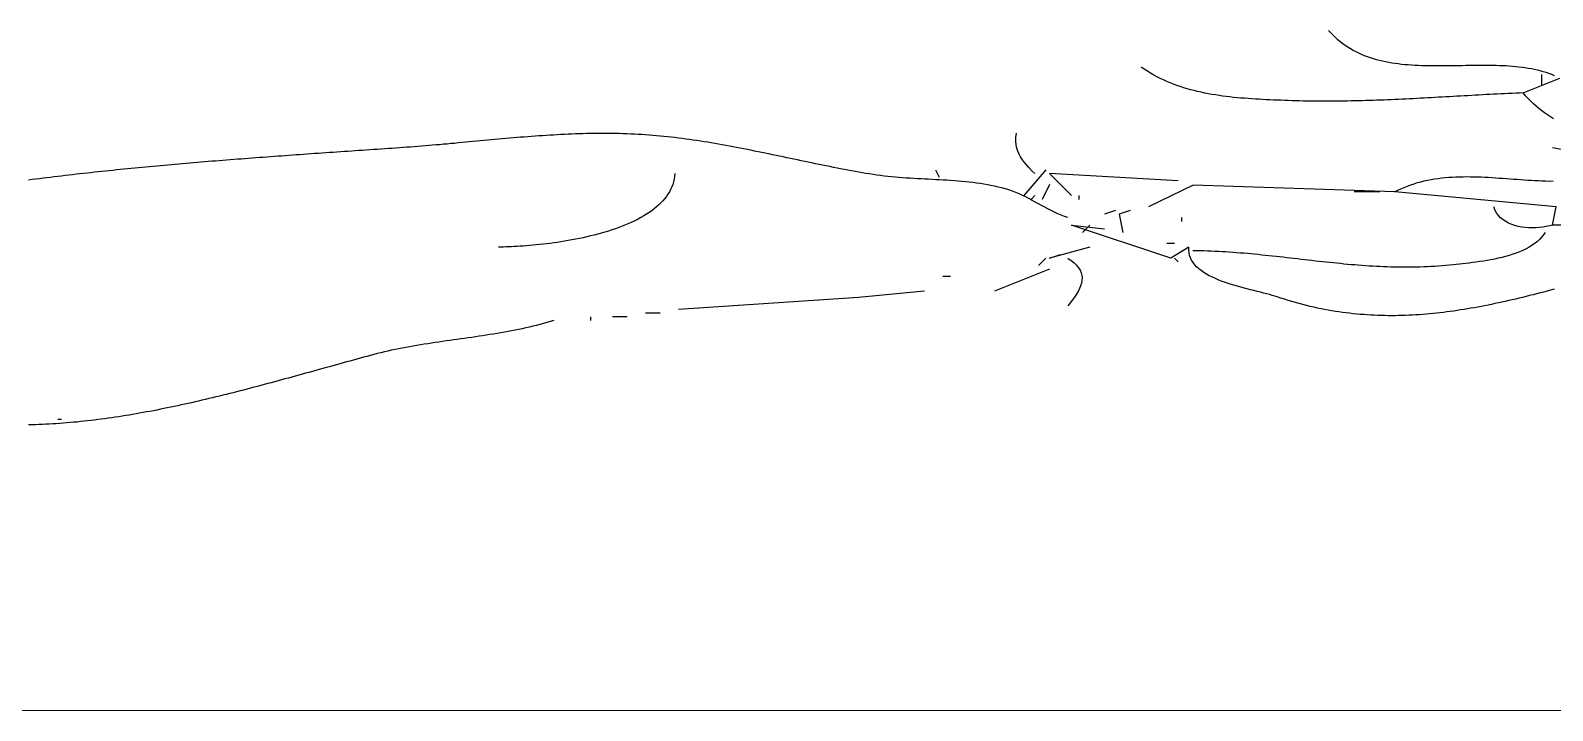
# Model space of a CAD drawing. Header units: millimetres. Extents: x 0 to 171, y 0 to 100.
# Drawn here: x 82.36 to 116.74, y 0 to 15.37 of the extents above; entities that cross this region are included whole.
import ezdxf

# ---------------------------------------------------------------- set-up
doc = ezdxf.new("R2010")
doc.units = ezdxf.units.MM
doc.layers.add('cut', color=7, linetype='CONTINUOUS', lineweight=0)
doc.layers.add('Gravur', color=7, linetype='CONTINUOUS')

msp = doc.modelspace()

# ---------------------------------------------------------------- linework, layer by layer
at = {"layer": 'cut'}
msp.add_line((171.046, 0), (0, 0), dxfattribs=at)
at = {"layer": 'Gravur'}
for points in [[(116.787, 14.343), (116.724, 14.368), (116.661, 14.391), (116.597, 14.413), (116.532, 14.433), (116.466, 14.451), (116.399, 14.468), (116.331, 14.483), (116.263, 14.497), (116.194, 14.509), (116.124, 14.52), (116.053, 14.53), (115.982, 14.539), (115.91, 14.546), (115.838, 14.553), (115.765, 14.559), (115.692, 14.563), (115.618, 14.567), (115.543, 14.57), (115.468, 14.573), (115.393, 14.574), (115.318, 14.575), (115.242, 14.576), (115.166, 14.576), (115.089, 14.576), (115.013, 14.575), (114.936, 14.574), (114.859, 14.573), (114.781, 14.572), (114.704, 14.57), (114.627, 14.569), (114.549, 14.567), (114.472, 14.566), (114.395, 14.565), (114.317, 14.564), (114.24, 14.563), (114.163, 14.563), (114.086, 14.563), (114.009, 14.563), (113.932, 14.565), (113.856, 14.566), (113.78, 14.569), (113.704, 14.572), (113.629, 14.575), (113.554, 14.58), (113.479, 14.586), (113.405, 14.592), (113.331, 14.6), (113.258, 14.608), (113.185, 14.618), (113.113, 14.629), (113.042, 14.642), (112.971, 14.655), (112.9, 14.671), (112.831, 14.687), (112.762, 14.705), (112.694, 14.725), (112.627, 14.746), (112.56, 14.77), (112.494, 14.794), (112.43, 14.821), (112.366, 14.85), (112.303, 14.88), (112.241, 14.913), (112.18, 14.948), (112.12, 14.985), (112.061, 15.024), (112.004, 15.066), (111.947, 15.109), (111.892, 15.156), (111.838, 15.204), (111.785, 15.256), (111.733, 15.309), (111.682, 15.366)], [(116.079, 13.956), (115.995, 13.952), (115.911, 13.948), (115.827, 13.944), (115.743, 13.94), (115.659, 13.936), (115.576, 13.932), (115.492, 13.928), (115.409, 13.924), (115.326, 13.919), (115.243, 13.915), (115.159, 13.91), (115.076, 13.906), (114.994, 13.901), (114.911, 13.896), (114.828, 13.892), (114.745, 13.887), (114.663, 13.882), (114.58, 13.878), (114.498, 13.873), (114.415, 13.868), (114.333, 13.864), (114.25, 13.859), (114.168, 13.855), (114.086, 13.85), (114.003, 13.846), (113.921, 13.841), (113.839, 13.837), (113.757, 13.832), (113.674, 13.828), (113.592, 13.824), (113.51, 13.82), (113.428, 13.816), (113.346, 13.812), (113.264, 13.808), (113.181, 13.805), (113.099, 13.801), (113.017, 13.798), (112.935, 13.794), (112.852, 13.791), (112.77, 13.788), (112.688, 13.785), (112.605, 13.783), (112.523, 13.78), (112.44, 13.778), (112.358, 13.776), (112.275, 13.774), (112.192, 13.772), (112.11, 13.771), (112.027, 13.769), (111.944, 13.768), (111.861, 13.767), (111.778, 13.767), (111.695, 13.766), (111.612, 13.766), (111.528, 13.766), (111.445, 13.767), (111.361, 13.767), (111.278, 13.768), (111.194, 13.77), (111.11, 13.771), (111.026, 13.773), (110.942, 13.775), (110.858, 13.778), (110.773, 13.78), (110.689, 13.783), (110.604, 13.787), (110.522, 13.79), (110.441, 13.794), (110.358, 13.797), (110.276, 13.801), (110.194, 13.806), (110.112, 13.81), (110.029, 13.815), (109.947, 13.82), (109.864, 13.826), (109.782, 13.832), (109.7, 13.839), (109.617, 13.846), (109.535, 13.854), (109.453, 13.863), (109.371, 13.873), (109.289, 13.884), (109.208, 13.895), (109.127, 13.908), (109.045, 13.921), (108.965, 13.936), (108.884, 13.951), (108.804, 13.968), (108.725, 13.986), (108.645, 14.006), (108.566, 14.026), (108.488, 14.048), (108.41, 14.072), (108.333, 14.097), (108.256, 14.124), (108.179, 14.152), (108.104, 14.182), (108.028, 14.214), (107.954, 14.247), (107.88, 14.283), (107.807, 14.32), (107.734, 14.359), (107.663, 14.4), (107.592, 14.444), (107.521, 14.489), (107.452, 14.536)], [(116.767, 13.37), (116.698, 13.412), (116.63, 13.456), (116.563, 13.502), (116.497, 13.55), (116.433, 13.601), (116.37, 13.654), (116.309, 13.709), (116.249, 13.766), (116.19, 13.827), (116.134, 13.89), (116.079, 13.956), (116.908, 14.288)], [(116.494, 14.371), (116.494, 14.122)], [(105.793, 11.136), (105.716, 11.163), (105.639, 11.193), (105.564, 11.225), (105.49, 11.259), (105.417, 11.295), (105.344, 11.332), (105.272, 11.371), (105.201, 11.41), (105.129, 11.449), (105.057, 11.488), (104.986, 11.527), (104.913, 11.566), (104.841, 11.603), (104.767, 11.639), (104.693, 11.673), (104.617, 11.705), (104.541, 11.735), (104.463, 11.762), (104.383, 11.786), (104.302, 11.808), (104.22, 11.828), (104.139, 11.846), (104.057, 11.863), (103.975, 11.879), (103.892, 11.893), (103.81, 11.906), (103.727, 11.918), (103.645, 11.929), (103.562, 11.938), (103.479, 11.947), (103.396, 11.955), (103.313, 11.962), (103.23, 11.969), (103.146, 11.975), (103.063, 11.98), (102.979, 11.985), (102.896, 11.99), (102.812, 11.994), (102.729, 11.999), (102.645, 12.003), (102.562, 12.007), (102.478, 12.011), (102.395, 12.016), (102.311, 12.02), (102.228, 12.025), (102.144, 12.03), (102.061, 12.036), (101.977, 12.043), (101.894, 12.05), (101.811, 12.057), (101.728, 12.066), (101.645, 12.076), (101.562, 12.086), (101.479, 12.098), (101.397, 12.11), (101.315, 12.124), (101.233, 12.137), (101.151, 12.151), (101.069, 12.166), (100.988, 12.18), (100.906, 12.195), (100.824, 12.21), (100.743, 12.225), (100.661, 12.241), (100.58, 12.257), (100.499, 12.273), (100.417, 12.289), (100.336, 12.305), (100.255, 12.321), (100.174, 12.338), (100.093, 12.355), (100.012, 12.371), (99.931, 12.388), (99.85, 12.405), (99.769, 12.422), (99.688, 12.439), (99.607, 12.456), (99.526, 12.474), (99.445, 12.491), (99.364, 12.508), (99.283, 12.525), (99.202, 12.542), (99.121, 12.559), (99.04, 12.576), (98.959, 12.593), (98.878, 12.609), (98.797, 12.626), (98.716, 12.642), (98.635, 12.659), (98.554, 12.675), (98.473, 12.691), (98.391, 12.707), (98.31, 12.723), (98.229, 12.738), (98.147, 12.753), (98.066, 12.768), (97.985, 12.783), (97.903, 12.797), (97.822, 12.811), (97.74, 12.825), (97.658, 12.839), (97.576, 12.852), (97.495, 12.865), (97.413, 12.877), (97.331, 12.89), (97.248, 12.901), (97.166, 12.913), (97.084, 12.924), (97.001, 12.934), (96.919, 12.944), (96.836, 12.954), (96.754, 12.963), (96.671, 12.972), (96.588, 12.98), (96.505, 12.987), (96.421, 12.995), (96.338, 13.001), (96.255, 13.007), (96.171, 13.013), (96.087, 13.017), (96.003, 13.022), (95.92, 13.026), (95.836, 13.029), (95.752, 13.032), (95.669, 13.034), (95.585, 13.036), (95.502, 13.037), (95.419, 13.038), (95.335, 13.038), (95.252, 13.038), (95.169, 13.038), (95.085, 13.037), (95.002, 13.035), (94.919, 13.034), (94.836, 13.032), (94.753, 13.029), (94.67, 13.027), (94.587, 13.023), (94.504, 13.02), (94.421, 13.016), (94.339, 13.012), (94.256, 13.008), (94.173, 13.003), (94.09, 12.998), (94.007, 12.993), (93.925, 12.988), (93.842, 12.982), (93.759, 12.976), (93.677, 12.97), (93.594, 12.964), (93.511, 12.957), (93.429, 12.951), (93.346, 12.944), (93.263, 12.937), (93.181, 12.93), (93.098, 12.923), (93.016, 12.915), (92.933, 12.908), (92.85, 12.9), (92.768, 12.893), (92.685, 12.885), (92.603, 12.877), (92.52, 12.87), (92.437, 12.862), (92.355, 12.854), (92.272, 12.846), (92.189, 12.839), (92.107, 12.831), (92.024, 12.823), (91.941, 12.815), (91.858, 12.808), (91.775, 12.8), (91.693, 12.793), (91.61, 12.785), (91.527, 12.778), (91.444, 12.771), (91.361, 12.764), (91.278, 12.757), (91.195, 12.75), (91.112, 12.743), (91.029, 12.737), (90.946, 12.731), (90.862, 12.725), (90.779, 12.719), (90.696, 12.713), (90.612, 12.708), (90.529, 12.702), (90.445, 12.696), (90.362, 12.691), (90.278, 12.685), (90.195, 12.679), (90.112, 12.674), (90.028, 12.668), (89.945, 12.662), (89.862, 12.657), (89.778, 12.651), (89.695, 12.645), (89.612, 12.639), (89.529, 12.634), (89.445, 12.628), (89.362, 12.622), (89.279, 12.617), (89.196, 12.611), (89.112, 12.605), (89.029, 12.6), (88.946, 12.594), (88.863, 12.588), (88.78, 12.582), (88.697, 12.576), (88.614, 12.571), (88.531, 12.565), (88.447, 12.559), (88.364, 12.553), (88.281, 12.547), (88.198, 12.541), (88.115, 12.535), (88.032, 12.529), (87.949, 12.523), (87.866, 12.517), (87.783, 12.511), (87.7, 12.505), (87.617, 12.499), (87.534, 12.493), (87.451, 12.487), (87.368, 12.48), (87.285, 12.474), (87.203, 12.468), (87.12, 12.461), (87.037, 12.455), (86.954, 12.448), (86.871, 12.442), (86.788, 12.435), (86.705, 12.429), (86.622, 12.422), (86.539, 12.416), (86.457, 12.409), (86.374, 12.402), (86.291, 12.395), (86.208, 12.388), (86.125, 12.381), (86.042, 12.375), (85.96, 12.367), (85.877, 12.36), (85.794, 12.353), (85.711, 12.346), (85.628, 12.339), (85.546, 12.331), (85.463, 12.324), (85.38, 12.317), (85.297, 12.309), (85.214, 12.301), (85.132, 12.294), (85.049, 12.286), (84.966, 12.278), (84.883, 12.27), (84.801, 12.262), (84.718, 12.254), (84.635, 12.246), (84.552, 12.238), (84.47, 12.23), (84.387, 12.221), (84.304, 12.213), (84.221, 12.205), (84.138, 12.196), (84.056, 12.187), (83.973, 12.179), (83.89, 12.17), (83.807, 12.161), (83.725, 12.152), (83.642, 12.143), (83.559, 12.134), (83.476, 12.124), (83.394, 12.115), (83.311, 12.105), (83.228, 12.096), (83.145, 12.086), (83.062, 12.076), (82.98, 12.067), (82.897, 12.057), (82.814, 12.047), (82.731, 12.036), (82.649, 12.026), (82.566, 12.016), (82.483, 12.005), (82.4, 11.995), (82.317, 11.984)], [(105.047, 12.131), (104.983, 12.197), (104.923, 12.261), (104.866, 12.322), (104.814, 12.384), (104.767, 12.445), (104.726, 12.508), (104.691, 12.572), (104.662, 12.639), (104.64, 12.709), (104.625, 12.784), (104.619, 12.864), (104.621, 12.95), (104.632, 13.043)], [(118.484, 12.38), (116.742, 12.712)], [(96.917, 12.131), (96.911, 12.068), (96.901, 12.006), (96.887, 11.946), (96.868, 11.887), (96.847, 11.83), (96.821, 11.774), (96.793, 11.719), (96.76, 11.667), (96.725, 11.615), (96.686, 11.565), (96.645, 11.516), (96.6, 11.469), (96.553, 11.423), (96.502, 11.379), (96.45, 11.336), (96.394, 11.294), (96.337, 11.253), (96.277, 11.214), (96.215, 11.175), (96.15, 11.139), (96.084, 11.103), (96.016, 11.068), (95.946, 11.035), (95.874, 11.003), (95.801, 10.972), (95.727, 10.942), (95.651, 10.914), (95.574, 10.886), (95.496, 10.859), (95.417, 10.834), (95.336, 10.809), (95.255, 10.786), (95.174, 10.763), (95.092, 10.742), (95.009, 10.722), (94.926, 10.702), (94.843, 10.684), (94.759, 10.666), (94.676, 10.649), (94.592, 10.633), (94.509, 10.618), (94.426, 10.604), (94.343, 10.591), (94.261, 10.578), (94.18, 10.567), (94.099, 10.556), (94.019, 10.545), (93.94, 10.536), (93.862, 10.527), (93.785, 10.519), (93.709, 10.512), (93.635, 10.505), (93.562, 10.499), (93.49, 10.494), (93.421, 10.489), (93.353, 10.485), (93.287, 10.482), (93.223, 10.479), (93.161, 10.476), (93.101, 10.475), (93.043, 10.473), (92.988, 10.472), (92.936, 10.472)], [(102.807, 12.214), (102.89, 12.048)], [(105.295, 12.214), (104.798, 11.633)], [(108.282, 11.965), (105.378, 12.131), (105.876, 11.633)], [(119.894, 10.97), (116.742, 10.97), (116.825, 11.384), (113.176, 11.716), (113.246, 11.754), (113.318, 11.789), (113.391, 11.821), (113.464, 11.851), (113.539, 11.879), (113.614, 11.904), (113.689, 11.928), (113.766, 11.949), (113.843, 11.967), (113.92, 11.984), (113.998, 11.999), (114.077, 12.013), (114.156, 12.024), (114.236, 12.034), (114.316, 12.042), (114.396, 12.049), (114.477, 12.054), (114.558, 12.058), (114.639, 12.061), (114.72, 12.062), (114.802, 12.063), (114.884, 12.062), (114.966, 12.061), (115.048, 12.059), (115.13, 12.056), (115.212, 12.052), (115.294, 12.048), (115.376, 12.043), (115.458, 12.038), (115.539, 12.032), (115.621, 12.026), (115.702, 12.02), (115.783, 12.014), (115.863, 12.008), (115.944, 12.002), (116.024, 11.996), (116.103, 11.99), (116.182, 11.985), (116.261, 11.98), (116.339, 11.976), (116.417, 11.972), (116.494, 11.968), (116.581, 11.966), (116.669, 11.964), (116.755, 11.965)], [(105.378, 11.882), (105.212, 11.55)], [(113.176, 11.716), (108.624, 11.87), (107.618, 11.384)], [(112.844, 11.716), (112.263, 11.716)], [(105.047, 11.633), (104.964, 11.55)], [(106.042, 11.633), (106.042, 11.55)], [(116.742, 10.97), (116.674, 10.951), (116.601, 10.935), (116.526, 10.922), (116.448, 10.912), (116.368, 10.907), (116.288, 10.904), (116.207, 10.906), (116.127, 10.912), (116.047, 10.923), (115.969, 10.938), (115.893, 10.958), (115.82, 10.982), (115.75, 11.012), (115.685, 11.048), (115.624, 11.089), (115.569, 11.135), (115.52, 11.188), (115.477, 11.247), (115.442, 11.312), (115.415, 11.384)], [(106.871, 11.301), (106.623, 11.218)], [(107.203, 11.301), (106.954, 11.218), (107.037, 10.804)], [(108.364, 11.136), (108.364, 11.053)], [(116.775, 9.519), (116.696, 9.498), (116.617, 9.477), (116.538, 9.456), (116.459, 9.435), (116.38, 9.415), (116.301, 9.395), (116.222, 9.375), (116.144, 9.355), (116.065, 9.336), (115.987, 9.317), (115.909, 9.298), (115.83, 9.28), (115.752, 9.262), (115.674, 9.244), (115.596, 9.227), (115.518, 9.21), (115.441, 9.193), (115.363, 9.177), (115.285, 9.161), (115.207, 9.146), (115.13, 9.131), (115.052, 9.116), (114.974, 9.102), (114.897, 9.088), (114.819, 9.075), (114.742, 9.062), (114.664, 9.05), (114.587, 9.038), (114.509, 9.026), (114.432, 9.016), (114.354, 9.005), (114.276, 8.996), (114.199, 8.986), (114.121, 8.978), (114.044, 8.97), (113.966, 8.962), (113.888, 8.955), (113.81, 8.949), (113.733, 8.943), (113.655, 8.938), (113.577, 8.934), (113.499, 8.93), (113.421, 8.927), (113.343, 8.924), (113.264, 8.923), (113.186, 8.921), (113.108, 8.921), (113.029, 8.921), (112.951, 8.922), (112.872, 8.924), (112.793, 8.927), (112.714, 8.93), (112.635, 8.934), (112.556, 8.939), (112.477, 8.945), (112.397, 8.951), (112.318, 8.958), (112.238, 8.966), (112.158, 8.975), (112.078, 8.985), (111.998, 8.996), (111.917, 9.007), (111.837, 9.019), (111.756, 9.033), (111.675, 9.047), (111.594, 9.062), (111.513, 9.078), (111.432, 9.095), (111.35, 9.113), (111.268, 9.131), (111.186, 9.151), (111.104, 9.172), (111.021, 9.194), (110.938, 9.216), (110.855, 9.24), (110.772, 9.265), (110.689, 9.291), (110.605, 9.318), (110.521, 9.346), (110.468, 9.363), (110.41, 9.38), (110.348, 9.397), (110.283, 9.415), (110.215, 9.432), (110.143, 9.45), (110.069, 9.469), (109.994, 9.488), (109.916, 9.507), (109.837, 9.527), (109.757, 9.549), (109.677, 9.571), (109.596, 9.594), (109.515, 9.618), (109.435, 9.643), (109.356, 9.669), (109.279, 9.697), (109.203, 9.727), (109.129, 9.758), (109.058, 9.79), (108.989, 9.825), (108.924, 9.861), (108.862, 9.899), (108.804, 9.939), (108.751, 9.981), (108.703, 10.026), (108.659, 10.072), (108.621, 10.121), (108.589, 10.173), (108.563, 10.227), (108.544, 10.284), (108.532, 10.344), (108.527, 10.406), (108.53, 10.472), (108.116, 10.223), (105.876, 10.97), (106.623, 10.887)], [(106.291, 10.97), (106.125, 10.804)], [(116.576, 10.804), (116.539, 10.746), (116.495, 10.692), (116.447, 10.641), (116.395, 10.593), (116.338, 10.549), (116.277, 10.507), (116.212, 10.467), (116.144, 10.431), (116.073, 10.397), (115.999, 10.365), (115.923, 10.335), (115.845, 10.308), (115.765, 10.283), (115.683, 10.26), (115.601, 10.238), (115.517, 10.219), (115.433, 10.201), (115.349, 10.184), (115.265, 10.169), (115.182, 10.156), (115.099, 10.143), (115.018, 10.131), (114.937, 10.121), (114.859, 10.111), (114.782, 10.102), (114.708, 10.094), (114.637, 10.086), (114.568, 10.078), (114.503, 10.071), (114.418, 10.062), (114.334, 10.054), (114.25, 10.046), (114.166, 10.04), (114.082, 10.034), (113.998, 10.029), (113.915, 10.025), (113.831, 10.022), (113.748, 10.019), (113.665, 10.017), (113.583, 10.015), (113.5, 10.014), (113.417, 10.014), (113.335, 10.015), (113.253, 10.016), (113.171, 10.018), (113.089, 10.02), (113.007, 10.022), (112.925, 10.026), (112.843, 10.029), (112.762, 10.034), (112.68, 10.038), (112.599, 10.043), (112.517, 10.049), (112.436, 10.055), (112.355, 10.061), (112.274, 10.067), (112.193, 10.074), (112.112, 10.081), (112.031, 10.089), (111.95, 10.097), (111.869, 10.105), (111.789, 10.113), (111.708, 10.121), (111.627, 10.13), (111.547, 10.139), (111.466, 10.147), (111.385, 10.156), (111.305, 10.166), (111.224, 10.175), (111.143, 10.184), (111.063, 10.193), (110.982, 10.203), (110.901, 10.212), (110.821, 10.221), (110.74, 10.23), (110.659, 10.24), (110.578, 10.249), (110.497, 10.258), (110.416, 10.267), (110.335, 10.275), (110.254, 10.284), (110.173, 10.292), (110.092, 10.3), (110.011, 10.308), (109.93, 10.316), (109.848, 10.323), (109.767, 10.331), (109.685, 10.337), (109.603, 10.344), (109.522, 10.35), (109.44, 10.356), (109.358, 10.361), (109.276, 10.366), (109.193, 10.371), (109.111, 10.375), (109.028, 10.379), (108.946, 10.382), (108.863, 10.384), (108.78, 10.386), (108.697, 10.388), (108.613, 10.389)], [(106.291, 10.472), (105.378, 10.223), (105.627, 10.306)], [(108.199, 10.555), (108.033, 10.555)], [(105.378, 9.974), (104.134, 9.477)], [(105.295, 10.223), (105.129, 10.057)], [(105.793, 10.223), (105.871, 10.17), (105.937, 10.116), (105.992, 10.061), (106.036, 10.005), (106.07, 9.949), (106.094, 9.891), (106.108, 9.833), (106.114, 9.775), (106.111, 9.715), (106.1, 9.655), (106.082, 9.594), (106.058, 9.532), (106.026, 9.469), (105.989, 9.406), (105.947, 9.342), (105.9, 9.277), (105.848, 9.211), (105.793, 9.145)], [(108.282, 10.14), (108.199, 10.223)], [(103.139, 9.808), (102.973, 9.808)], [(102.558, 9.477), (101.065, 9.331), (97, 9.062)], [(96.586, 8.979), (96.254, 8.979)], [(94.18, 8.813), (94.103, 8.789), (94.025, 8.766), (93.947, 8.744), (93.869, 8.723), (93.79, 8.702), (93.711, 8.683), (93.631, 8.664), (93.551, 8.645), (93.471, 8.628), (93.391, 8.611), (93.31, 8.595), (93.229, 8.579), (93.148, 8.564), (93.067, 8.549), (92.985, 8.535), (92.904, 8.521), (92.822, 8.507), (92.74, 8.494), (92.657, 8.481), (92.575, 8.469), (92.493, 8.456), (92.41, 8.444), (92.327, 8.432), (92.245, 8.42), (92.162, 8.409), (92.079, 8.397), (91.996, 8.385), (91.913, 8.374), (91.83, 8.362), (91.748, 8.35), (91.665, 8.339), (91.582, 8.326), (91.499, 8.314), (91.417, 8.302), (91.334, 8.289), (91.251, 8.276), (91.169, 8.263), (91.087, 8.249), (91.005, 8.235), (90.923, 8.22), (90.841, 8.205), (90.76, 8.19), (90.678, 8.174), (90.597, 8.157), (90.516, 8.14), (90.436, 8.122), (90.355, 8.103), (90.275, 8.084), (90.195, 8.064), (90.116, 8.043), (90.039, 8.022), (89.962, 8.002), (89.886, 7.981), (89.809, 7.96), (89.732, 7.939), (89.655, 7.918), (89.578, 7.897), (89.501, 7.876), (89.424, 7.855), (89.347, 7.833), (89.27, 7.812), (89.193, 7.791), (89.116, 7.769), (89.038, 7.748), (88.961, 7.727), (88.884, 7.705), (88.806, 7.684), (88.729, 7.662), (88.651, 7.641), (88.574, 7.619), (88.496, 7.598), (88.419, 7.577), (88.341, 7.555), (88.264, 7.534), (88.186, 7.513), (88.108, 7.491), (88.031, 7.47), (87.953, 7.449), (87.875, 7.428), (87.797, 7.407), (87.719, 7.386), (87.641, 7.365), (87.564, 7.344), (87.486, 7.324), (87.408, 7.303), (87.33, 7.283), (87.252, 7.262), (87.174, 7.242), (87.096, 7.222), (87.017, 7.202), (86.939, 7.182), (86.861, 7.162), (86.783, 7.143), (86.705, 7.123), (86.627, 7.104), (86.548, 7.085), (86.47, 7.066), (86.392, 7.047), (86.314, 7.029), (86.235, 7.01), (86.157, 6.992), (86.079, 6.974), (86, 6.956), (85.922, 6.939), (85.844, 6.921), (85.765, 6.904), (85.687, 6.887), (85.609, 6.87), (85.53, 6.854), (85.452, 6.838), (85.373, 6.822), (85.295, 6.806), (85.217, 6.79), (85.138, 6.775), (85.06, 6.76), (84.981, 6.746), (84.903, 6.731), (84.824, 6.717), (84.746, 6.703), (84.667, 6.69), (84.589, 6.677), (84.511, 6.664), (84.432, 6.651), (84.354, 6.639), (84.275, 6.627), (84.197, 6.615), (84.118, 6.604), (84.04, 6.593), (83.961, 6.583), (83.883, 6.573), (83.804, 6.563), (83.726, 6.553), (83.648, 6.544), (83.569, 6.536), (83.491, 6.527), (83.412, 6.519), (83.334, 6.512), (83.256, 6.505), (83.177, 6.498), (83.099, 6.492), (83.021, 6.486), (82.942, 6.481), (82.864, 6.476), (82.786, 6.471), (82.707, 6.467), (82.629, 6.463), (82.551, 6.46), (82.473, 6.458), (82.394, 6.455), (82.316, 6.453)], [(95.01, 8.896), (95.01, 8.813)], [(95.839, 8.896), (95.507, 8.896)], [(83.065, 6.573), (82.982, 6.573)]]:
    msp.add_lwpolyline(points, dxfattribs=at)

doc.saveas('drawing.dxf')
